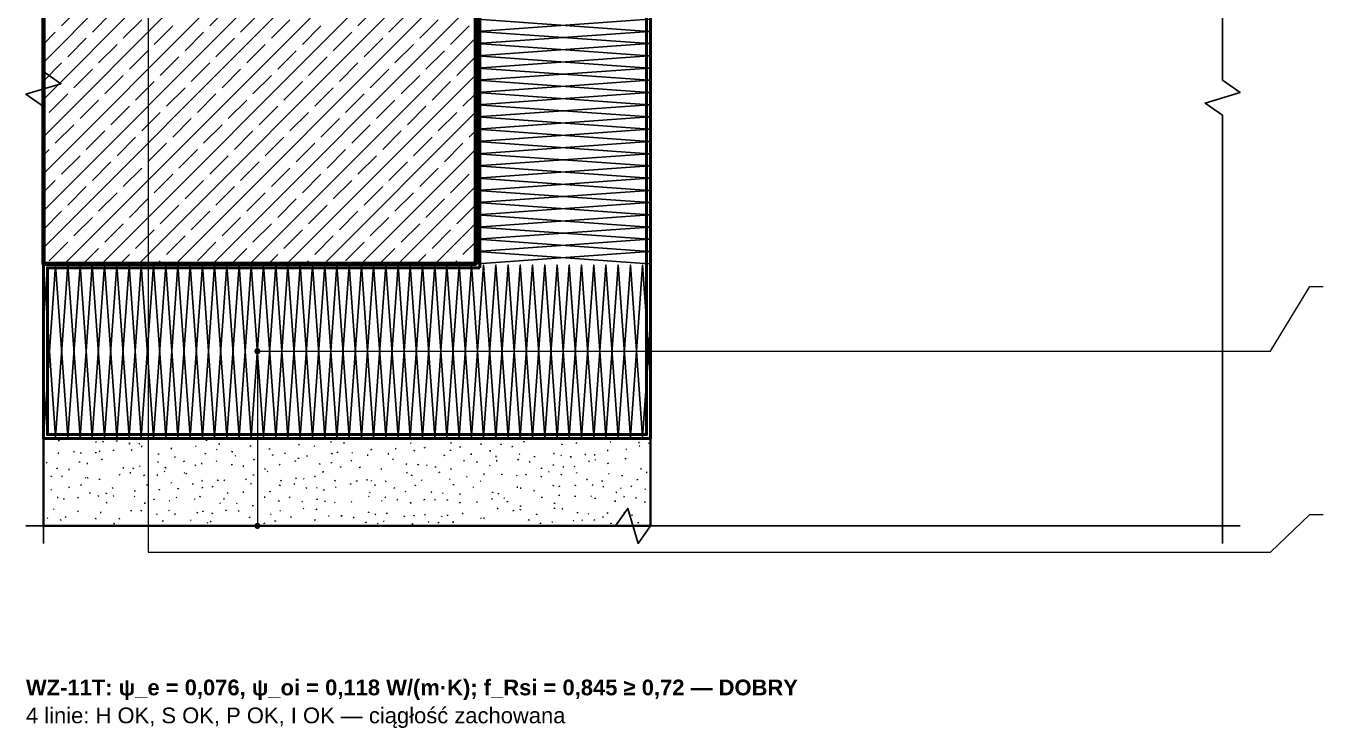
# Model space of a CAD drawing. Header units: metres. Extents: x -0.3 to 46, y -1.6 to 0.9.
# Drawn here: x 21.459 to 22.944, y -1.231 to -0.428 of the extents above; entities that cross this region are included whole.
import ezdxf

# ---------------------------------------------------------------- set-up
doc = ezdxf.new("R2010")
doc.units = ezdxf.units.M
doc.linetypes.add('KRESKOWA_DROBNA', pattern=[3.15, 2.1, -1.05])
doc.linetypes.add('PUNKTOWA_KROTKA', pattern=[6.3, 4.2, -1.05, 0, -1.05])
for name, color, linetype, lineweight, true_color in [('A-DET-HYDRO', 5, 'Continuous', 50, 0x1565c0), ('A-DET-IZOL', 30, 'Continuous', 35, 0xef6c00), ('A-DET-MEMBRANY', 8, 'PUNKTOWA_KROTKA', 25, 0x455a64)]:
    doc.layers.add(name, color=color, linetype=linetype, lineweight=lineweight, true_color=true_color)
for name, color, linetype, lineweight in [('A-DET-OPIS', 2, 'Continuous', 25), ('A-DET-PRZERWA', 8, 'Continuous', 25), ('A-KRESKOWANIE', 8, 'Continuous', 18), ('A-OPISY', 2, 'Continuous', 25), ('A-SCIANY-IZOL', 4, 'Continuous', 35), ('A-SCIANY-KONSTR', 7, 'Continuous', 50), ('A-WARSTWY', 8, 'Continuous', 25)]:
    doc.layers.add(name, color=color, linetype=linetype, lineweight=lineweight)
doc.styles.add('PL_ARIAL', font='arial.ttf')
doc.styles.add('PL_ARIAL_B', font='arialbd.ttf')

msp = doc.modelspace()

# ---------------------------------------------------------------- hatches: boundary and pattern name
at = {"layer": 'A-OPISY', "true_color": 0x000000}
for points in [[(21.7276, -0.8), (21.7275, -0.7991), (21.7271, -0.7982), (21.7266, -0.7975), (21.7259, -0.797), (21.725, -0.7966), (21.7241, -0.7965), (21.7232, -0.7966), (21.7224, -0.797), (21.7216, -0.7975), (21.7211, -0.7982), (21.7207, -0.7991), (21.7206, -0.8), (21.7207, -0.8009), (21.7211, -0.8017), (21.7216, -0.8025), (21.7224, -0.803), (21.7232, -0.8034), (21.7241, -0.8035), (21.725, -0.8034), (21.7259, -0.803), (21.7266, -0.8025), (21.7271, -0.8017), (21.7275, -0.8009)], [(21.7276, -1), (21.7275, -0.9991), (21.7271, -0.9982), (21.7266, -0.9975), (21.7259, -0.997), (21.725, -0.9966), (21.7241, -0.9965), (21.7232, -0.9966), (21.7224, -0.997), (21.7216, -0.9975), (21.7211, -0.9982), (21.7207, -0.9991), (21.7206, -1), (21.7207, -1.0009), (21.7211, -1.0017), (21.7216, -1.0025), (21.7224, -1.003), (21.7232, -1.0034), (21.7241, -1.0035), (21.725, -1.0034), (21.7259, -1.003), (21.7266, -1.0025), (21.7271, -1.0017), (21.7275, -1.0009)]]:
    msp.add_hatch(color=7, dxfattribs=at).paths.add_polyline_path(points)

# ---------------------------------------------------------------- linework, layer by layer
at = {"layer": 'A-DET-HYDRO', "linetype": 'Continuous', "lineweight": 70, "ltscale": 0.01, "true_color": 0x1565c0, "flags": 128}
msp.add_lwpolyline([(21.9771, -0.7), (21.9771, -0.1475), (22.0461, -0.1475), (22.0461, 0)], dxfattribs=at)
at = {"layer": 'A-DET-IZOL', "lineweight": 50, "ltscale": 0.01, "true_color": 0xef6c00}
msp.add_lwpolyline([(21.9786, -0.7045), (21.9786, -0.1455), (21.9286, -0.1455), (21.9286, -0.1405), (21.4836, -0.1405), (21.4836, -0.0845), (21.9286, -0.0845), (21.9286, -0.0045), (22.0396, -0.0045), (22.0396, -0.0645), (22.1696, -0.0645), (22.1696, -0.8955), (21.4836, -0.8955), (21.4836, -0.7045)], close=True, dxfattribs=at)
at = {"layer": 'A-DET-MEMBRANY', "linetype": 'KRESKOWA_DROBNA', "lineweight": 25, "ltscale": 0.01, "true_color": 0x757575, "flags": 128}
msp.add_lwpolyline([(21.4791, -0.9), (22.1741, -0.9)], dxfattribs=at)
at = {"layer": 'A-DET-PRZERWA', "lineweight": 25, "ltscale": 0.01, "true_color": 0x000000}
for points in [[(21.4791, 0.02), (21.4791, -0.48), (21.4991, -0.494), (21.4591, -0.506), (21.4791, -0.52), (21.4791, -1.02)], [(22.8291, 0), (22.8291, -0.49), (22.8491, -0.504), (22.8091, -0.516), (22.8291, -0.53), (22.8291, -1.02)], [(21.4591, -1), (22.1341, -1), (22.1481, -0.98), (22.1601, -1.02), (22.1741, -1), (22.8491, -1)]]:
    msp.add_lwpolyline(points, dxfattribs=at)
at = {"layer": 'A-KRESKOWANIE', "lineweight": 25, "ltscale": 0.01}
for points in [[(21.4791, -0.6818), (21.7609, -0.4)], [(21.4791, -0.6394), (21.7185, -0.4)], [(21.4791, -0.597), (21.6761, -0.4)], [(21.4791, -0.5546), (21.6337, -0.4)], [(21.4791, -0.5121), (21.5912, -0.4)], [(21.4791, -0.4697), (21.5488, -0.4)], [(21.5034, -0.7), (21.8034, -0.4)], [(21.5458, -0.7), (21.8458, -0.4)], [(21.5882, -0.7), (21.8882, -0.4)], [(21.6306, -0.7), (21.9306, -0.4)], [(21.6731, -0.7), (21.9731, -0.4)], [(21.4998, -0.4278), (21.521, -0.4066)], [(21.5352, -0.4349), (21.5564, -0.4137)], [(21.6695, -0.4278), (21.6907, -0.4066)], [(21.7049, -0.4349), (21.7261, -0.4137)], [(21.8392, -0.4278), (21.8604, -0.4066)], [(21.8746, -0.4349), (21.8958, -0.4137)], [(21.5705, -0.4419), (21.5917, -0.4207)], [(21.6059, -0.449), (21.6271, -0.4278)], [(21.7402, -0.4419), (21.7614, -0.4207)], [(21.7756, -0.449), (21.7968, -0.4278)], [(21.9099, -0.4419), (21.9311, -0.4207)], [(21.9453, -0.449), (21.9665, -0.4278)], [(22.1726, -0.7), (21.9756, -0.686), (22.1726, -0.672), (21.9756, -0.658), (22.1726, -0.644), (21.9756, -0.63), (22.1726, -0.616), (21.9756, -0.602), (22.1726, -0.588), (21.9756, -0.574), (22.1726, -0.56), (21.9756, -0.546), (22.1726, -0.532), (21.9756, -0.518), (22.1726, -0.504), (21.9756, -0.49), (22.1726, -0.476), (21.9756, -0.462), (22.1726, -0.448), (21.9756, -0.434), (22.1726, -0.42)], [(21.9756, -0.7), (22.1726, -0.686), (21.9756, -0.672), (22.1726, -0.658), (21.9756, -0.644), (22.1726, -0.63), (21.9756, -0.616), (22.1726, -0.602), (21.9756, -0.588), (22.1726, -0.574), (21.9756, -0.56), (22.1726, -0.546), (21.9756, -0.532), (22.1726, -0.518), (21.9756, -0.504), (22.1726, -0.49), (21.9756, -0.476), (22.1726, -0.462), (21.9756, -0.448), (22.1726, -0.434), (21.9756, -0.42)], [(21.4791, -0.4485), (21.4927, -0.4349)], [(21.5069, -0.4632), (21.5281, -0.4419)], [(21.6412, -0.4561), (21.6624, -0.4349)], [(21.6766, -0.4632), (21.6978, -0.4419)], [(21.7155, -0.7), (21.9741, -0.4414)], [(21.8109, -0.4561), (21.8321, -0.4349)], [(21.8463, -0.4632), (21.8675, -0.4419)], [(21.5422, -0.4702), (21.5634, -0.449)], [(21.5776, -0.4773), (21.5988, -0.4561)], [(21.7119, -0.4702), (21.7331, -0.449)], [(21.7473, -0.4773), (21.7685, -0.4561)], [(21.8816, -0.4702), (21.9028, -0.449)], [(21.917, -0.4773), (21.9382, -0.4561)], [(21.4791, -0.4909), (21.4998, -0.4702)], [(21.6129, -0.4844), (21.6341, -0.4632)], [(21.6483, -0.4914), (21.6695, -0.4702)], [(21.7826, -0.4844), (21.8039, -0.4632)], [(21.818, -0.4914), (21.8392, -0.4702)], [(21.9523, -0.4844), (21.9736, -0.4632)], [(21.5139, -0.4985), (21.5352, -0.4773)], [(21.5493, -0.5056), (21.5705, -0.4844)], [(21.6836, -0.4985), (21.7049, -0.4773)], [(21.719, -0.5056), (21.7402, -0.4844)], [(21.7579, -0.7), (21.9741, -0.4838)], [(21.8533, -0.4985), (21.8746, -0.4773)], [(21.8887, -0.5056), (21.9099, -0.4844)], [(21.5846, -0.5127), (21.6059, -0.4914)], [(21.62, -0.5197), (21.6412, -0.4985)], [(21.7544, -0.5127), (21.7756, -0.4914)], [(21.7897, -0.5197), (21.8109, -0.4985)], [(21.9241, -0.5127), (21.9453, -0.4914)], [(21.4857, -0.5268), (21.5069, -0.5056)], [(21.521, -0.5339), (21.5422, -0.5127)], [(21.5564, -0.5409), (21.5776, -0.5197)], [(21.6554, -0.5268), (21.6766, -0.5056)], [(21.6907, -0.5339), (21.7119, -0.5127)], [(21.7261, -0.5409), (21.7473, -0.5197)], [(21.8251, -0.5268), (21.8463, -0.5056)], [(21.8604, -0.5339), (21.8816, -0.5127)], [(21.8958, -0.5409), (21.917, -0.5197)], [(21.9594, -0.5197), (21.9741, -0.505)], [(21.5917, -0.548), (21.6129, -0.5268)], [(21.6271, -0.5551), (21.6483, -0.5339)], [(21.7614, -0.548), (21.7826, -0.5268)], [(21.7968, -0.5551), (21.818, -0.5339)], [(21.8004, -0.7), (21.9741, -0.5262)], [(21.9311, -0.548), (21.9523, -0.5268)], [(21.4927, -0.5621), (21.5139, -0.5409)], [(21.5281, -0.5692), (21.5493, -0.548)], [(21.6624, -0.5621), (21.6836, -0.5409)], [(21.6978, -0.5692), (21.719, -0.548)], [(21.8321, -0.5621), (21.8533, -0.5409)], [(21.8675, -0.5692), (21.8887, -0.548)], [(21.9665, -0.5551), (21.9741, -0.5475)], [(21.5634, -0.5763), (21.5846, -0.5551)], [(21.5988, -0.5834), (21.62, -0.5621)], [(21.7331, -0.5763), (21.7544, -0.5551)], [(21.7685, -0.5834), (21.7897, -0.5621)], [(21.9028, -0.5763), (21.9241, -0.5551)], [(21.9382, -0.5834), (21.9594, -0.5621)], [(21.4791, -0.5758), (21.4857, -0.5692)], [(21.4998, -0.5975), (21.521, -0.5763)], [(21.6341, -0.5904), (21.6554, -0.5692)], [(21.6695, -0.5975), (21.6907, -0.5763)], [(21.8039, -0.5904), (21.8251, -0.5692)], [(21.8392, -0.5975), (21.8604, -0.5763)], [(21.8428, -0.7), (21.9741, -0.5687)], [(21.5352, -0.6046), (21.5564, -0.5834)], [(21.5705, -0.6116), (21.5917, -0.5904)], [(21.7049, -0.6046), (21.7261, -0.5834)], [(21.7402, -0.6116), (21.7614, -0.5904)], [(21.8746, -0.6046), (21.8958, -0.5834)], [(21.9099, -0.6116), (21.9311, -0.5904)], [(21.9736, -0.5904), (21.9741, -0.5899)], [(21.4791, -0.6182), (21.4927, -0.6046)], [(21.6059, -0.6187), (21.6271, -0.5975)], [(21.6412, -0.6258), (21.6624, -0.6046)], [(21.7756, -0.6187), (21.7968, -0.5975)], [(21.8109, -0.6258), (21.8321, -0.6046)], [(21.9453, -0.6187), (21.9665, -0.5975)], [(21.5069, -0.6329), (21.5281, -0.6116)], [(21.5422, -0.6399), (21.5634, -0.6187)], [(21.6766, -0.6329), (21.6978, -0.6116)], [(21.7119, -0.6399), (21.7331, -0.6187)], [(21.8463, -0.6329), (21.8675, -0.6116)], [(21.8816, -0.6399), (21.9028, -0.6187)], [(21.8852, -0.7), (21.9741, -0.6111)], [(21.5776, -0.647), (21.5988, -0.6258)], [(21.6129, -0.6541), (21.6341, -0.6329)], [(21.7473, -0.647), (21.7685, -0.6258)], [(21.7826, -0.6541), (21.8039, -0.6329)], [(21.917, -0.647), (21.9382, -0.6258)], [(21.9523, -0.6541), (21.9736, -0.6329)], [(21.4791, -0.6606), (21.4998, -0.6399)], [(21.5139, -0.6682), (21.5352, -0.647)], [(21.6483, -0.6611), (21.6695, -0.6399)], [(21.6836, -0.6682), (21.7049, -0.647)], [(21.818, -0.6611), (21.8392, -0.6399)], [(21.8533, -0.6682), (21.8746, -0.647)], [(21.5493, -0.6753), (21.5705, -0.6541)], [(21.5846, -0.6824), (21.6059, -0.6611)], [(21.62, -0.6894), (21.6412, -0.6682)], [(21.719, -0.6753), (21.7402, -0.6541)], [(21.7544, -0.6824), (21.7756, -0.6611)], [(21.7897, -0.6894), (21.8109, -0.6682)], [(21.8887, -0.6753), (21.9099, -0.6541)], [(21.9241, -0.6824), (21.9453, -0.6611)], [(21.9276, -0.7), (21.9741, -0.6535)], [(21.4857, -0.6965), (21.5069, -0.6753)], [(21.5246, -0.7), (21.5422, -0.6824)], [(21.6554, -0.6965), (21.6766, -0.6753)], [(21.6943, -0.7), (21.7119, -0.6824)], [(21.8251, -0.6965), (21.8463, -0.6753)], [(21.864, -0.7), (21.8816, -0.6824)], [(21.9594, -0.6894), (21.9741, -0.6747)], [(21.567, -0.7), (21.5776, -0.6894)], [(21.6094, -0.7), (21.6129, -0.6965)], [(21.7367, -0.7), (21.7473, -0.6894)], [(21.7791, -0.7), (21.7826, -0.6965)], [(21.9064, -0.7), (21.917, -0.6894)], [(21.9488, -0.7), (21.9523, -0.6965)], [(21.9701, -0.7), (21.9741, -0.696)], [(21.4791, -0.8985), (21.4931, -0.7015), (21.5071, -0.8985), (21.5211, -0.7015), (21.5351, -0.8985), (21.5491, -0.7015), (21.5631, -0.8985), (21.5771, -0.7015), (21.5911, -0.8985), (21.6051, -0.7015), (21.6191, -0.8985), (21.6331, -0.7015), (21.6471, -0.8985), (21.6611, -0.7015), (21.6751, -0.8985), (21.6891, -0.7015), (21.7031, -0.8985), (21.7171, -0.7015), (21.7311, -0.8985), (21.7451, -0.7015), (21.7591, -0.8985), (21.7731, -0.7015), (21.7871, -0.8985), (21.8011, -0.7015), (21.8151, -0.8985), (21.8291, -0.7015), (21.8431, -0.8985), (21.8571, -0.7015), (21.8711, -0.8985), (21.8851, -0.7015), (21.8991, -0.8985), (21.9131, -0.7015), (21.9271, -0.8985), (21.9411, -0.7015), (21.9551, -0.8985), (21.9691, -0.7015), (21.9831, -0.8985), (21.9971, -0.7015), (22.0111, -0.8985), (22.0251, -0.7015), (22.0391, -0.8985), (22.0531, -0.7015), (22.0671, -0.8985), (22.0811, -0.7015), (22.0951, -0.8985), (22.1091, -0.7015), (22.1231, -0.8985), (22.1371, -0.7015), (22.1511, -0.8985), (22.1651, -0.7015), (22.1741, -0.8281)], [(21.4791, -0.7015), (21.4931, -0.8985), (21.5071, -0.7015), (21.5211, -0.8985), (21.5351, -0.7015), (21.5491, -0.8985), (21.5631, -0.7015), (21.5771, -0.8985), (21.5911, -0.7015), (21.6051, -0.8985), (21.6191, -0.7015), (21.6331, -0.8985), (21.6471, -0.7015), (21.6611, -0.8985), (21.6751, -0.7015), (21.6891, -0.8985), (21.7031, -0.7015), (21.7171, -0.8985), (21.7311, -0.7015), (21.7451, -0.8985), (21.7591, -0.7015), (21.7731, -0.8985), (21.7871, -0.7015), (21.8011, -0.8985), (21.8151, -0.7015), (21.8291, -0.8985), (21.8431, -0.7015), (21.8571, -0.8985), (21.8711, -0.7015), (21.8851, -0.8985), (21.8991, -0.7015), (21.9131, -0.8985), (21.9271, -0.7015), (21.9411, -0.8985), (21.9551, -0.7015), (21.9691, -0.8985), (21.9831, -0.7015), (21.9971, -0.8985), (22.0111, -0.7015), (22.0251, -0.8985), (22.0391, -0.7015), (22.0531, -0.8985), (22.0671, -0.7015), (22.0811, -0.8985), (22.0951, -0.7015), (22.1091, -0.8985), (22.1231, -0.7015), (22.1371, -0.8985), (22.1511, -0.7015), (22.1651, -0.8985), (22.1741, -0.7719)], [(21.4973, -0.9029), (21.4965, -0.902)], [(21.5397, -0.9041), (21.5386, -0.9037)], [(21.5472, -0.9042), (21.5475, -0.9031)], [(21.5634, -0.9034), (21.5628, -0.9024)], [(21.5778, -0.9063), (21.5777, -0.9051)], [(21.5882, -0.9061), (21.5894, -0.9057)], [(21.6659, -0.9026), (21.666, -0.9014)], [(21.7249, -0.9057), (21.7238, -0.9056)], [(21.8079, -0.9042), (21.809, -0.9038)], [(21.8225, -0.905), (21.8237, -0.9048)], [(21.9003, -0.9052), (21.8992, -0.905)], [(21.9457, -0.9057), (21.946, -0.9045)], [(22.0291, -0.9042), (22.0293, -0.903)], [(22.0898, -0.9054), (22.0887, -0.9048)], [(22.1279, -0.9041), (22.1289, -0.9036)], [(22.1603, -0.9046), (22.1614, -0.9044)], [(22.1718, -0.9057), (22.1726, -0.9048)], [(21.4966, -0.9172), (21.4957, -0.9164)], [(21.5134, -0.9151), (21.5146, -0.9147)], [(21.5221, -0.9173), (21.5221, -0.9161)], [(21.5393, -0.9168), (21.5391, -0.9157)], [(21.5442, -0.9147), (21.5431, -0.9143)], [(21.5593, -0.9142), (21.5594, -0.913)], [(21.5806, -0.9138), (21.5797, -0.9131)], [(21.5909, -0.9091), (21.5921, -0.909)], [(21.611, -0.9184), (21.611, -0.9172)], [(21.6253, -0.912), (21.6256, -0.9108)], [(21.6539, -0.9093), (21.6534, -0.9083)], [(21.6642, -0.9178), (21.6647, -0.9167)], [(21.678, -0.9131), (21.6771, -0.9123)], [(21.6797, -0.9066), (21.6809, -0.9062)], [(21.6949, -0.9155), (21.6955, -0.9145)], [(21.6995, -0.9203), (21.6986, -0.9196)], [(21.7165, -0.909), (21.7157, -0.9081)], [(21.738, -0.9127), (21.7379, -0.9115)], [(21.7416, -0.9196), (21.7414, -0.9184)], [(21.7563, -0.917), (21.7551, -0.9167)], [(21.7724, -0.9073), (21.7713, -0.9068)], [(21.7802, -0.9201), (21.7814, -0.9199)], [(21.7891, -0.9091), (21.79, -0.9082)], [(21.8091, -0.9179), (21.8098, -0.9169)], [(21.8162, -0.9162), (21.8155, -0.9152)], [(21.833, -0.9169), (21.8321, -0.9161)], [(21.851, -0.919), (21.8498, -0.9189)], [(21.8548, -0.9133), (21.8545, -0.9122)], [(21.8747, -0.9175), (21.8735, -0.9175)], [(21.883, -0.9117), (21.8818, -0.9113)], [(21.9037, -0.9146), (21.9038, -0.9134)], [(21.9159, -0.9109), (21.9153, -0.9098)], [(21.9379, -0.9198), (21.9383, -0.9186)], [(21.9453, -0.9142), (21.9451, -0.913)], [(21.9563, -0.9103), (21.9563, -0.9091)], [(21.9682, -0.918), (21.9694, -0.918)], [(21.9795, -0.9066), (21.9807, -0.9065)], [(21.9904, -0.9147), (21.9906, -0.9135)], [(21.9979, -0.9206), (21.9967, -0.9205)], [(22.0027, -0.9072), (22.0032, -0.9061)], [(22.0163, -0.9098), (22.0157, -0.9087)], [(22.0244, -0.9184), (22.0236, -0.9174)], [(22.0414, -0.9213), (22.0414, -0.9201)], [(22.063, -0.9171), (22.0642, -0.9171)], [(22.0722, -0.9197), (22.0713, -0.9189)], [(22.0726, -0.9073), (22.073, -0.9062)], [(22.0989, -0.9183), (22.1001, -0.9182)], [(22.1095, -0.9188), (22.1107, -0.9186)], [(22.1244, -0.9138), (22.1256, -0.9137)], [(22.1457, -0.9127), (22.1467, -0.9121)], [(22.162, -0.9089), (22.161, -0.9082)], [(21.4833, -0.9277), (21.4821, -0.9275)], [(21.495, -0.9345), (21.4945, -0.9334)], [(21.5078, -0.9355), (21.509, -0.9355)], [(21.5205, -0.9276), (21.5204, -0.9264)], [(21.53, -0.9287), (21.5288, -0.9284)], [(21.5464, -0.9242), (21.5457, -0.9233)], [(21.5701, -0.9337), (21.5713, -0.9334)], [(21.5818, -0.9348), (21.5821, -0.9337)], [(21.5892, -0.9322), (21.5896, -0.9311)], [(21.6097, -0.9269), (21.6108, -0.9265)], [(21.6184, -0.9338), (21.6192, -0.9329)], [(21.6293, -0.9215), (21.6305, -0.921)], [(21.6402, -0.9265), (21.6397, -0.9254)], [(21.6526, -0.9309), (21.6537, -0.9303)], [(21.661, -0.9285), (21.6598, -0.9285)], [(21.6768, -0.9263), (21.6777, -0.9256)], [(21.6948, -0.9305), (21.695, -0.9293)], [(21.7073, -0.9318), (21.7085, -0.9317)], [(21.7203, -0.9248), (21.7197, -0.9237)], [(21.7321, -0.9352), (21.7332, -0.9347)], [(21.7502, -0.93), (21.749, -0.9299)], [(21.7674, -0.9262), (21.7677, -0.925)], [(21.771, -0.9233), (21.7711, -0.9221)], [(21.7952, -0.9298), (21.7954, -0.9286)], [(21.8091, -0.9283), (21.8089, -0.9271)], [(21.8197, -0.933), (21.8192, -0.9319)], [(21.831, -0.9255), (21.8321, -0.925)], [(21.8416, -0.9336), (21.8411, -0.9325)], [(21.8654, -0.9349), (21.8666, -0.9347)], [(21.8799, -0.924), (21.8788, -0.9235)], [(21.895, -0.9299), (21.8941, -0.9291)], [(21.9077, -0.9304), (21.9084, -0.9295)], [(21.9185, -0.9308), (21.9176, -0.93)], [(21.9281, -0.9332), (21.9281, -0.932)], [(21.9457, -0.9354), (21.9458, -0.9342)], [(21.9611, -0.9257), (21.9601, -0.9251)], [(21.9757, -0.9273), (21.9753, -0.9262)], [(21.9897, -0.9311), (21.9907, -0.9305)], [(21.9974, -0.9255), (21.9986, -0.9254)], [(22.022, -0.9242), (22.0232, -0.924)], [(22.0354, -0.9269), (22.0364, -0.9263)], [(22.0495, -0.9347), (22.0492, -0.9335)], [(22.0632, -0.9309), (22.0628, -0.9298)], [(22.0749, -0.9327), (22.0737, -0.9323)], [(22.0823, -0.9211), (22.0835, -0.9209)], [(22.0875, -0.9325), (22.0867, -0.9316)], [(22.1032, -0.9261), (22.1044, -0.9259)], [(22.1103, -0.9247), (22.1112, -0.924)], [(22.1258, -0.9289), (22.1253, -0.9278)], [(22.1457, -0.9236), (22.1453, -0.9224)], [(22.1628, -0.9349), (22.1638, -0.9342)], [(21.4881, -0.9438), (21.4882, -0.9426)], [(21.5011, -0.9433), (21.4999, -0.9431)], [(21.5277, -0.9454), (21.5268, -0.9446)], [(21.5293, -0.9453), (21.5304, -0.9448)], [(21.5435, -0.9472), (21.5435, -0.946)], [(21.5668, -0.9416), (21.5657, -0.9412)], [(21.5779, -0.9391), (21.5791, -0.9391)], [(21.5947, -0.9428), (21.5941, -0.9417)], [(21.61, -0.9421), (21.6088, -0.9421)], [(21.6183, -0.9382), (21.6173, -0.9375)], [(21.6259, -0.9512), (21.6253, -0.9502)], [(21.641, -0.9398), (21.6402, -0.9389)], [(21.6429, -0.9408), (21.6427, -0.9396)], [(21.6612, -0.9488), (21.6602, -0.948)], [(21.6784, -0.9483), (21.679, -0.9472)], [(21.6868, -0.948), (21.6857, -0.9475)], [(21.7116, -0.947), (21.7105, -0.9464)], [(21.7196, -0.9424), (21.7196, -0.9412)], [(21.7352, -0.9382), (21.7359, -0.9372)], [(21.7513, -0.9489), (21.7509, -0.9478)], [(21.7678, -0.9458), (21.7688, -0.9452)], [(21.7772, -0.9467), (21.7769, -0.9456)], [(21.7896, -0.9437), (21.7905, -0.9429)], [(21.799, -0.9387), (21.7992, -0.9375)], [(21.8126, -0.9488), (21.813, -0.9477)], [(21.8382, -0.9492), (21.8377, -0.9481)], [(21.8502, -0.9473), (21.849, -0.9472)], [(21.8549, -0.9489), (21.8542, -0.9479)], [(21.8704, -0.9493), (21.8714, -0.9487)], [(21.8949, -0.9394), (21.8959, -0.9387)], [(21.9006, -0.9427), (21.9009, -0.9416)], [(21.9124, -0.9482), (21.9118, -0.9472)], [(21.9327, -0.9393), (21.9322, -0.9382)], [(21.9449, -0.9469), (21.9441, -0.9461)], [(21.9644, -0.9441), (21.9634, -0.9434)], [(21.9791, -0.9493), (21.9797, -0.9483)], [(21.983, -0.9407), (21.9841, -0.9406)], [(22.004, -0.9416), (22.0041, -0.9404)], [(22.0206, -0.9428), (22.0215, -0.942)], [(22.0315, -0.9421), (22.0317, -0.9409)], [(22.0488, -0.9443), (22.0492, -0.9432)], [(22.0575, -0.9386), (22.0582, -0.9377)], [(22.0718, -0.9419), (22.0722, -0.9407)], [(22.0898, -0.9398), (22.0893, -0.9387)], [(22.1021, -0.9471), (22.101, -0.9466)], [(22.1186, -0.9491), (22.119, -0.948)], [(22.1268, -0.9409), (22.1261, -0.9399)], [(22.1416, -0.9432), (22.1415, -0.942)], [(22.1591, -0.9476), (22.159, -0.9464)], [(22.1705, -0.9388), (22.1693, -0.9387)], [(21.4877, -0.9592), (21.4885, -0.9583)], [(21.5077, -0.956), (21.5089, -0.9557)], [(21.5225, -0.9536), (21.5219, -0.9526)], [(21.5324, -0.9628), (21.5322, -0.9617)], [(21.5508, -0.9633), (21.5515, -0.9623)], [(21.5577, -0.957), (21.5589, -0.9566)], [(21.5836, -0.9607), (21.5838, -0.9595)], [(21.5972, -0.9533), (21.5984, -0.953)], [(21.6117, -0.959), (21.6119, -0.9578)], [(21.6331, -0.9581), (21.6336, -0.957)], [(21.6502, -0.9525), (21.6501, -0.9513)], [(21.6612, -0.9567), (21.6609, -0.9555)], [(21.673, -0.9557), (21.6724, -0.9547)], [(21.6895, -0.9626), (21.6907, -0.9623)], [(21.7075, -0.9614), (21.7087, -0.9614)], [(21.7172, -0.9519), (21.7161, -0.9514)], [(21.7388, -0.9613), (21.7385, -0.9602)], [(21.7495, -0.954), (21.7502, -0.953)], [(21.7669, -0.9522), (21.7657, -0.952)], [(21.7795, -0.9569), (21.7805, -0.9564)], [(21.7918, -0.9569), (21.7925, -0.9559)], [(21.7998, -0.9594), (21.8006, -0.9585)], [(21.8144, -0.9559), (21.8136, -0.9551)], [(21.8312, -0.9526), (21.8305, -0.9516)], [(21.8523, -0.9623), (21.8531, -0.9614)], [(21.8593, -0.9533), (21.8581, -0.9532)], [(21.8809, -0.9573), (21.8805, -0.9562)], [(21.8931, -0.961), (21.894, -0.9602)], [(21.9048, -0.9541), (21.9051, -0.9529)], [(21.9227, -0.9617), (21.9237, -0.961)], [(21.9369, -0.9631), (21.9361, -0.9622)], [(21.9486, -0.9534), (21.9487, -0.9522)], [(21.9566, -0.9636), (21.9554, -0.9635)], [(21.9706, -0.9562), (21.9716, -0.9555)], [(21.9934, -0.9622), (21.9937, -0.961)], [(21.9998, -0.9636), (22.0002, -0.9625)], [(22.021, -0.9558), (22.0222, -0.9557)], [(22.0249, -0.957), (22.0261, -0.9567)], [(22.0413, -0.9598), (22.0401, -0.9595)], [(22.0627, -0.9544), (22.063, -0.9532)], [(22.0697, -0.9655), (22.0696, -0.9643)], [(22.0698, -0.9552), (22.0697, -0.954)], [(22.0877, -0.9541), (22.0882, -0.953)], [(22.1074, -0.9536), (22.1083, -0.9528)], [(22.1194, -0.9551), (22.1206, -0.9549)], [(22.1346, -0.9618), (22.1357, -0.9615)], [(22.1396, -0.9573), (22.1404, -0.9563)], [(22.1528, -0.9549), (22.1518, -0.9544)], [(22.1683, -0.9585), (22.168, -0.9574)], [(21.4959, -0.9675), (21.4947, -0.9674)], [(21.5024, -0.9698), (21.5026, -0.9687)], [(21.5183, -0.9683), (21.5191, -0.9673)], [(21.5413, -0.9661), (21.5424, -0.9657)], [(21.551, -0.9736), (21.5521, -0.9732)], [(21.5588, -0.9659), (21.5599, -0.9656)], [(21.5831, -0.9667), (21.5839, -0.9658)], [(21.5951, -0.9746), (21.5954, -0.9734)], [(21.606, -0.9702), (21.6057, -0.9691)], [(21.623, -0.9717), (21.6239, -0.971)], [(21.6317, -0.968), (21.6312, -0.967)], [(21.653, -0.9699), (21.652, -0.9691)], [(21.6583, -0.9672), (21.6587, -0.966)], [(21.6819, -0.9745), (21.6813, -0.9735)], [(21.6852, -0.9693), (21.6863, -0.9687)], [(21.7001, -0.9746), (21.7009, -0.9738)], [(21.719, -0.9776), (21.7189, -0.9764)], [(21.7317, -0.9673), (21.7329, -0.9672)], [(21.7483, -0.9719), (21.749, -0.9709)], [(21.7615, -0.9676), (21.7604, -0.9673)], [(21.7751, -0.9725), (21.7758, -0.9715)], [(21.7763, -0.9804), (21.7773, -0.9798)], [(21.7924, -0.9703), (21.7925, -0.9691)], [(21.8019, -0.9721), (21.8009, -0.9715)], [(21.8132, -0.9735), (21.8122, -0.9728)], [(21.8323, -0.9728), (21.8315, -0.9719)], [(21.8511, -0.9668), (21.8519, -0.9659)], [(21.8662, -0.9715), (21.8671, -0.9708)], [(21.871, -0.9676), (21.8699, -0.9671)], [(21.8847, -0.9701), (21.8836, -0.9697)], [(21.8998, -0.9742), (21.8995, -0.973)], [(21.9153, -0.9706), (21.9151, -0.9695)], [(21.928, -0.9702), (21.927, -0.9696)], [(21.9418, -0.9709), (21.9412, -0.9699)], [(21.9555, -0.9738), (21.9563, -0.9729)], [(21.9748, -0.9728), (21.9759, -0.9724)], [(21.9931, -0.9695), (21.9922, -0.9688)], [(21.9985, -0.9803), (21.9996, -0.9797)], [(22.0071, -0.9687), (22.0065, -0.9677)], [(22.0104, -0.9727), (22.01, -0.9716)], [(22.0257, -0.9778), (22.0253, -0.9766)], [(22.0497, -0.9679), (22.0496, -0.9667)], [(22.0648, -0.9742), (22.0636, -0.9739)], [(22.0642, -0.9804), (22.0641, -0.9792)], [(22.0885, -0.9662), (22.0873, -0.966)], [(22.1065, -0.9665), (22.1058, -0.9656)], [(22.1111, -0.9689), (22.1103, -0.968)], [(22.1338, -0.9723), (22.1335, -0.9711)], [(22.1443, -0.9667), (22.1432, -0.9663)], [(22.157, -0.968), (22.1581, -0.9677)], [(22.1675, -0.9732), (22.1675, -0.972)], [(21.4834, -0.9917), (21.4843, -0.9909)], [(21.4906, -0.9811), (21.4916, -0.9803)], [(21.4987, -0.9937), (21.4992, -0.9926)], [(21.5053, -0.99), (21.5041, -0.9897)], [(21.5193, -0.9837), (21.5182, -0.9832)], [(21.5387, -0.9922), (21.5391, -0.9911)], [(21.5439, -0.9847), (21.5451, -0.9845)], [(21.5656, -0.992), (21.5667, -0.9915)], [(21.5794, -0.9831), (21.5795, -0.9819)], [(21.5911, -0.983), (21.5915, -0.9819)], [(21.6088, -0.9871), (21.609, -0.986)], [(21.6152, -0.9946), (21.6164, -0.9941)], [(21.6231, -0.9829), (21.6228, -0.9818)], [(21.6293, -0.9866), (21.6304, -0.9864)], [(21.6474, -0.9937), (21.6483, -0.9929)], [(21.655, -0.9854), (21.6557, -0.9844)], [(21.6619, -0.9839), (21.6616, -0.9827)], [(21.6711, -0.9954), (21.6702, -0.9946)], [(21.6724, -0.9862), (21.6726, -0.985)], [(21.688, -0.9828), (21.6883, -0.9816)], [(21.7021, -0.983), (21.7032, -0.9826)], [(21.7155, -0.9906), (21.7152, -0.9895)], [(21.7389, -0.987), (21.7399, -0.9864)], [(21.7441, -0.9949), (21.7449, -0.994)], [(21.7499, -0.9831), (21.7507, -0.9822)], [(21.7625, -0.9903), (21.7628, -0.9892)], [(21.7902, -0.9938), (21.7896, -0.9928)], [(21.792, -0.9815), (21.7913, -0.9805)], [(21.8063, -0.989), (21.8053, -0.9884)], [(21.8203, -0.9891), (21.8204, -0.9879)], [(21.8348, -0.9908), (21.8339, -0.99)], [(21.8512, -0.985), (21.8518, -0.9839)], [(21.8585, -0.9871), (21.8596, -0.9865)], [(21.8694, -0.995), (21.8683, -0.9945)], [(21.8727, -0.9861), (21.8719, -0.9851)], [(21.8922, -0.9898), (21.8925, -0.9886)], [(21.903, -0.989), (21.9034, -0.9878)], [(21.9155, -0.9873), (21.9166, -0.9869)], [(21.935, -0.9898), (21.9354, -0.9887)], [(21.9419, -0.9885), (21.9418, -0.9873)], [(21.9595, -0.986), (21.9584, -0.9855)], [(21.9804, -0.9915), (21.9797, -0.9906)], [(21.984, -0.9915), (21.9831, -0.9908)], [(22.0171, -0.9832), (22.0168, -0.982)], [(22.0249, -0.9821), (22.0253, -0.981)], [(22.0346, -0.9937), (22.0354, -0.9928)], [(22.0437, -0.9873), (22.044, -0.9861)], [(22.0726, -0.9808), (22.0736, -0.9802)], [(22.0854, -0.9943), (22.0865, -0.9939)], [(22.0907, -0.9855), (22.0905, -0.9843)], [(22.0964, -0.9938), (22.0954, -0.9931)], [(22.1028, -0.9866), (22.1036, -0.9857)], [(22.1099, -0.9938), (22.1097, -0.9926)], [(22.1194, -0.9903), (22.1198, -0.9892)], [(22.1247, -0.9858), (22.1253, -0.9848)], [(22.1436, -0.9851), (22.1444, -0.9843)], [(22.1536, -0.9879), (22.1524, -0.9877)], [(21.5607, -0.9975), (21.5595, -0.9973)], [(21.6664, -0.9969), (21.6672, -0.996)], [(21.7321, -0.9977), (21.7318, -0.9965)], [(21.8487, -0.9965), (21.848, -0.9955)], [(21.8615, -0.9978), (21.862, -0.9967)], [(21.902, -0.9983), (21.9012, -0.9974)], [(21.9194, -0.9958), (21.9205, -0.9955)], [(21.9319, -0.9968), (21.9311, -0.9959)], [(21.9488, -0.9958), (21.9476, -0.9957)], [(22.0486, -0.9975), (22.0479, -0.9965)], [(22.0611, -0.9959), (22.0621, -0.9954)], [(22.1292, -0.9977), (22.1289, -0.9965)], [(22.1601, -0.9969), (22.1601, -0.9957)]]:
    msp.add_lwpolyline(points, dxfattribs=at)
at = {"layer": 'A-OPISY', "lineweight": 18, "ltscale": 0.01}
for points in [[(21.5991, -0.275), (21.5991, -1.03), (22.8841, -1.03), (22.9291, -0.9869), (22.9441, -0.9869)], [(21.7241, -0.8), (22.8841, -0.8), (22.9291, -0.7259), (22.9441, -0.7259)], [(21.7241, -0.8), (21.7241, -1)]]:
    msp.add_lwpolyline(points, dxfattribs=at)
at = {"layer": 'A-SCIANY-IZOL', "lineweight": 50, "ltscale": 0.01}
msp.add_lwpolyline([(22.1741, -0.06), (22.1741, -0.9), (22.1741, -0.9), (22.1741, -0.9), (21.4791, -0.9), (21.4791, -0.9), (21.4791, -0.9), (21.4791, -0.7), (21.4791, -0.7), (21.4791, -0.7), (21.9741, -0.7), (21.9741, -0.7), (21.9741, -0.7), (21.9741, -0.7), (21.9741, -0.7), (21.9741, -0.7), (21.9741, -0.7), (21.9741, -0.7), (21.9741, -0.7), (21.9741, -0.7), (21.9741, -0.7), (21.9741, -0.7), (21.9741, -0.7), (21.9741, -0.7), (21.9741, -0.7), (21.9741, -0.7), (21.9741, -0.7), (21.9741, -0.15)], dxfattribs=at)
at = {"layer": 'A-SCIANY-KONSTR', "lineweight": 70, "ltscale": 0.01}
msp.add_lwpolyline([(21.4791, -0.15), (21.4791, -0.15), (21.4791, -0.15), (21.9741, -0.15), (21.9741, -0.15), (21.9741, -0.15), (21.9741, -0.7), (21.9741, -0.7), (21.9741, -0.7), (21.4791, -0.7), (21.4791, -0.7), (21.4791, -0.7)], close=True, dxfattribs=at)
at = {"layer": 'A-WARSTWY', "lineweight": 35, "ltscale": 0.01}
msp.add_lwpolyline([(21.4791, -0.9), (21.4791, -0.9), (22.1741, -0.9), (22.1741, -0.9), (22.1741, -0.9), (22.1741, -1), (22.1741, -1), (22.1741, -1), (21.4791, -1), (21.4791, -1), (21.4791, -1), (21.4791, -0.9)], close=True, dxfattribs=at)

# ---------------------------------------------------------------- texts
at = {"layer": 'A-DET-OPIS', "style": 'PL_ARIAL_B'}
msp.add_text('WZ-11T: ψ_e = 0,076, ψ_oi = 0,118 W/(m·K); f_Rsi = 0,845 ≥ 0,72 — DOBRY', height=0.018, dxfattribs=at).set_placement((21.4591, -1.1939))
at = {"layer": 'A-DET-OPIS', "true_color": 0x1a7f37, "style": 'PL_ARIAL'}
msp.add_text('4 linie: H OK, S OK, P OK, I OK — ciągłość zachowana', height=0.018, dxfattribs=at).set_placement((21.4591, -1.2259))

doc.saveas('drawing.dxf')
